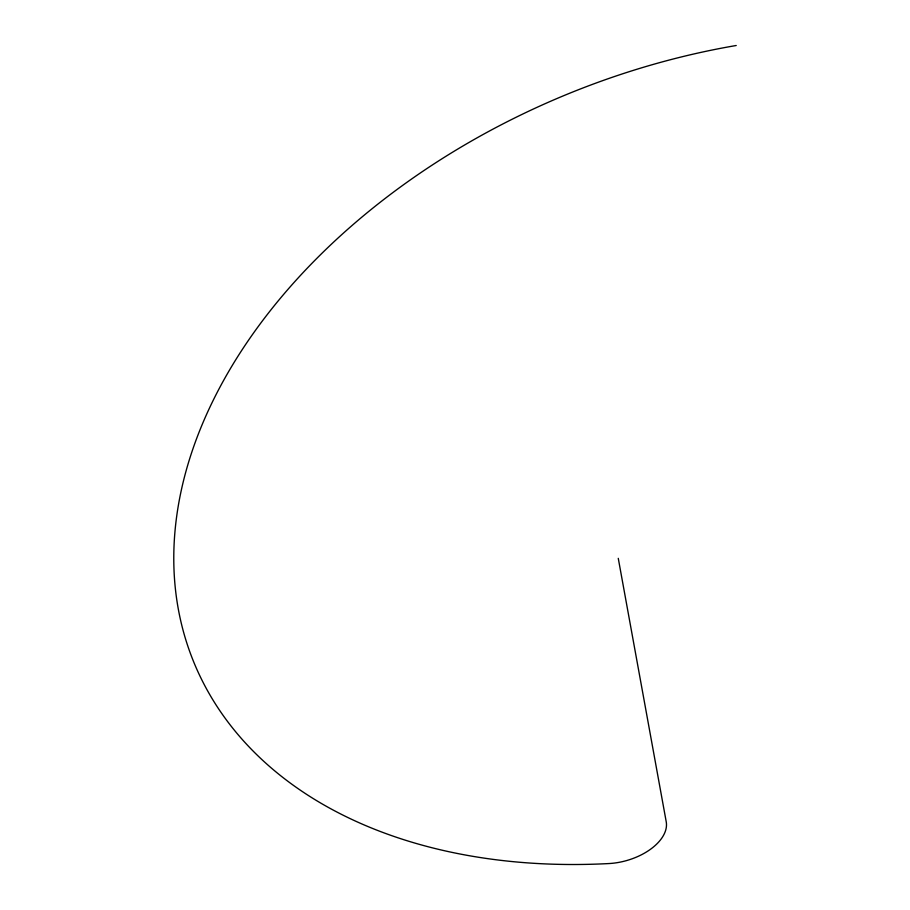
<?xml version="1.0" encoding="UTF-8"?>
<svg xmlns="http://www.w3.org/2000/svg" width="910" height="910" viewBox="0 0 910 910"><rect width="100%" height="100%" fill="white"/><g stroke="black" fill="none" stroke-linecap="round" stroke-linejoin="round"><path stroke-width="1.36" d="M618.265 558.33L666.222 821.753A48.617 27.983 -16 0 1 608.927 863.556A562.516 384.873 -22.1 0 1 177.552 510.339A562.516 384.873 -22.1 0 1 736.224 45.5"/></g></svg>
